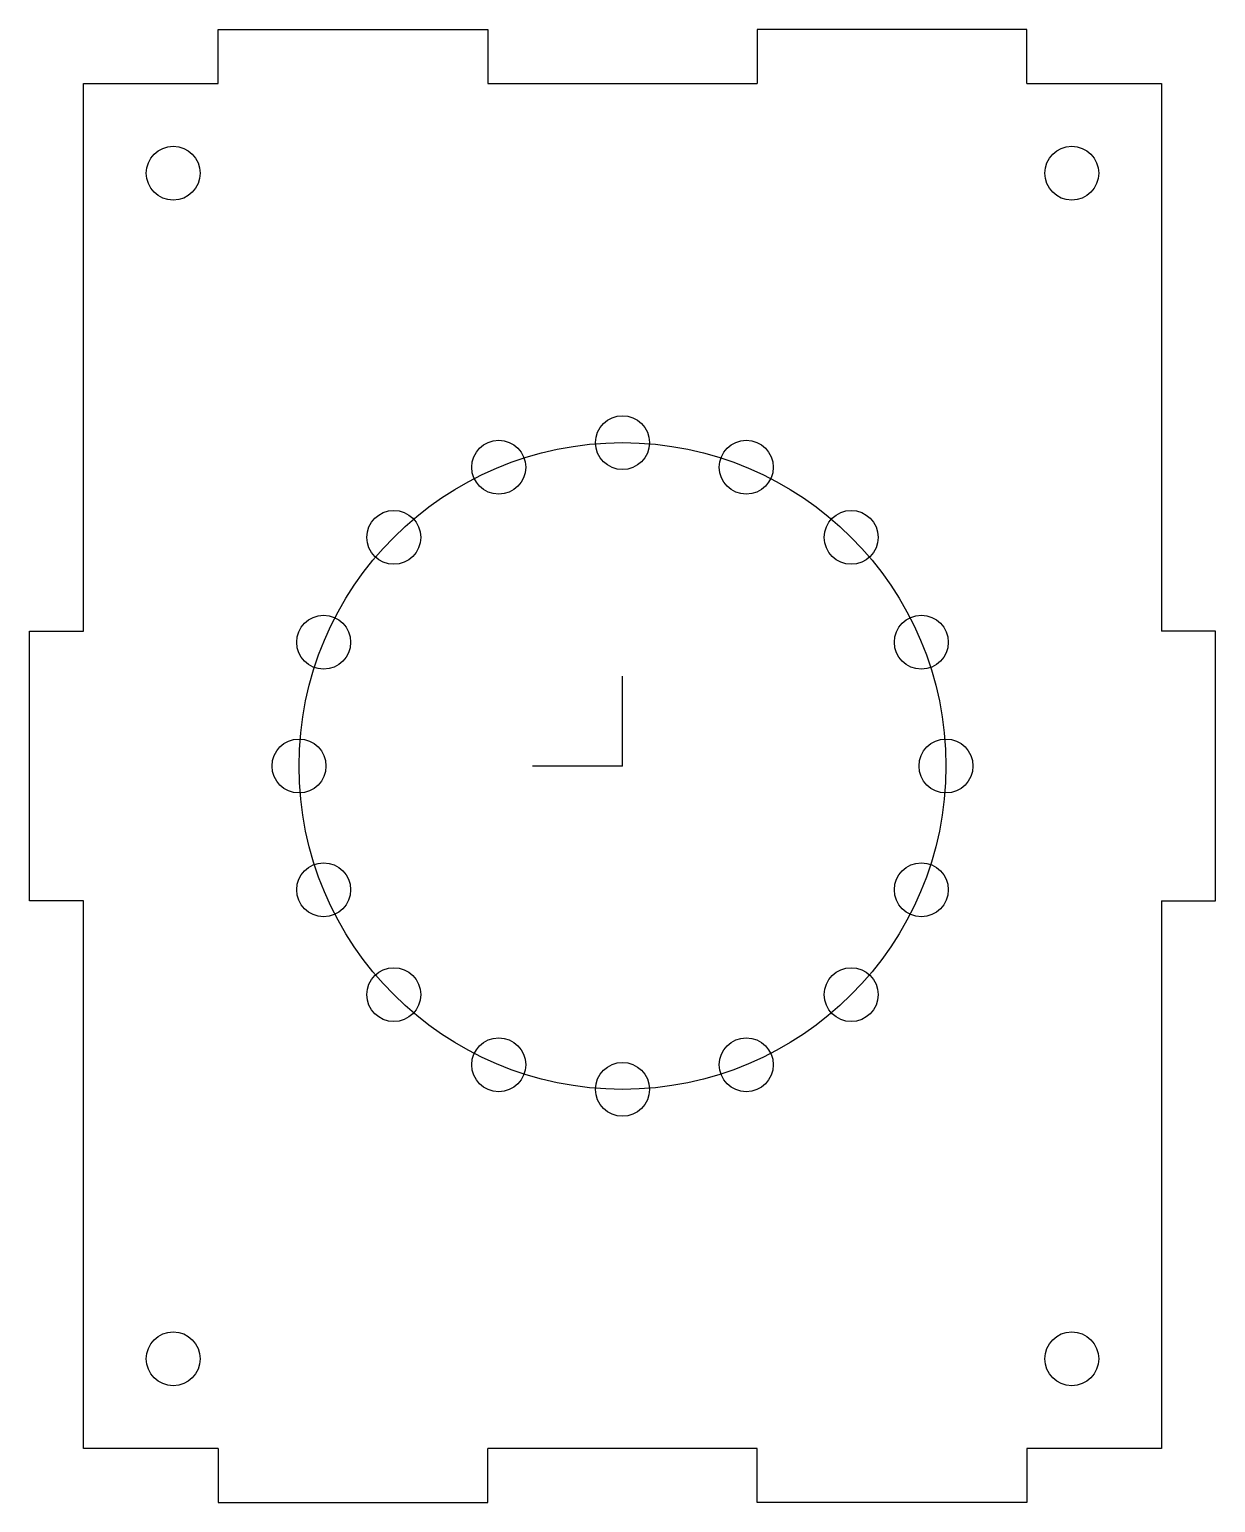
# Model space of a CAD drawing. Header units: millimetres. Extents: x -63 to 3, y -3 to 79.
import ezdxf

# ---------------------------------------------------------------- set-up
doc = ezdxf.new("R2010")
doc.units = ezdxf.units.MM
doc.layers.get('0').update_dxf_attribs({"linetype": 'CONTINUOUS'})

msp = doc.modelspace()

# ---------------------------------------------------------------- linework, layer by layer
for p, q in [((-52.5, 79), (-37.5, 79)), ((-52.5, 76), (-52.5, 79)), ((-37.5, 79), (-37.5, 76)), ((-22.5, 79), (-22.5, 76)), ((-7.5, 79), (-22.5, 79)), ((-7.5, 76), (-7.5, 79)), ((-60, 76), (-52.5, 76)), ((-60, 45.5), (-60, 76)), ((-37.5, 76), (-22.5, 76)), ((-7.5, 76), (0, 76)), ((0, 76), (0, 45.5)), ((-63, 30.5), (-63, 45.5)), ((-63, 45.5), (-60, 45.5)), ((3, 45.5), (0, 45.5)), ((3, 30.5), (3, 45.5)), ((-30, 38), (-30, 43)), ((-30, 38), (-35, 38)), ((-60, 30.5), (-63, 30.5)), ((-60, 0), (-60, 30.5)), ((0, 30.5), (3, 30.5)), ((0, 30.5), (0, 0)), ((-52.5, 0), (-60, 0)), ((-52.5, 0), (-52.5, -3)), ((-37.5, -3), (-37.5, 0)), ((-22.5, 0), (-37.5, 0)), ((-22.5, -3), (-22.5, 0)), ((-7.5, 0), (-7.5, -3)), ((0, 0), (-7.5, 0)), ((-52.5, -3), (-37.5, -3)), ((-7.5, -3), (-22.5, -3))]:
    msp.add_line(p, q)
for centre, radius in [((-55, 71), 1.5), ((-5, 71), 1.5), ((-30, 56), 1.5), ((-30, 38), 18), ((-36.888, 54.63), 1.5), ((-23.112, 54.63), 1.5), ((-42.728, 50.728), 1.5), ((-17.272, 50.728), 1.5), ((-46.63, 44.888), 1.5), ((-13.37, 44.888), 1.5), ((-48, 38), 1.5), ((-12, 38), 1.5), ((-46.63, 31.112), 1.5), ((-13.37, 31.112), 1.5), ((-42.728, 25.272), 1.5), ((-17.272, 25.272), 1.5), ((-36.888, 21.37), 1.5), ((-23.112, 21.37), 1.5), ((-30, 20), 1.5), ((-55, 5), 1.5), ((-5, 5), 1.5)]:
    msp.add_circle(centre, radius)

doc.saveas('drawing.dxf')
